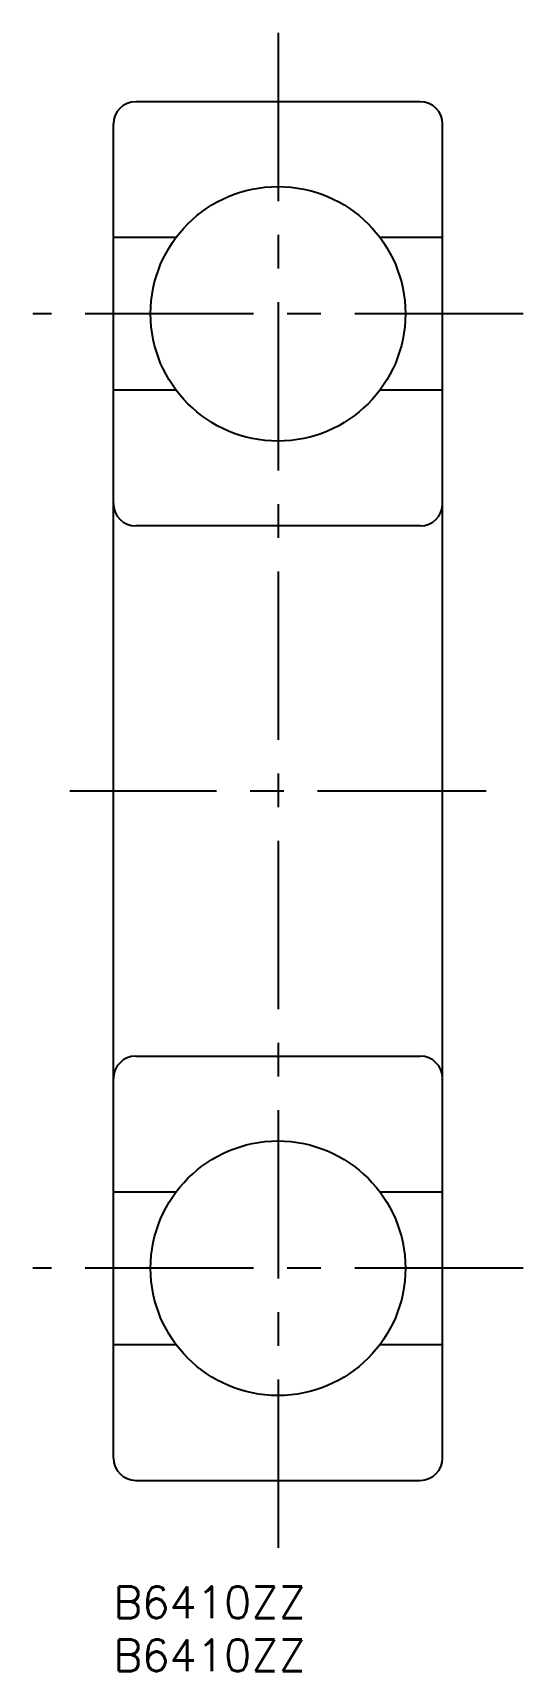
# Model space of a CAD drawing. Extents: x -8 to 39, y -8 to 147.
import ezdxf

# ---------------------------------------------------------------- set-up
doc = ezdxf.new("R2010")
doc.units = 0
doc.header["$LTSCALE"] = 0.5
doc.linetypes.add('CENTER', pattern=[50.8, 31.75, -6.35, 6.35, -6.35])
for name, color, linetype in [('MSM_CENTER', 1, 'CENTER'), ('MSM_CONTINUOUS', 7, 'CONTINUOUS'), ('MSM_PART_NUMBER', 7, 'CONTINUOUS')]:
    doc.layers.add(name, color=color, linetype=linetype)
doc.styles.get("Standard").update_dxf_attribs({"font": 'txt.shx', "height": 3, "bigfont": 'bigfont.shx'})

msp = doc.modelspace()

# ---------------------------------------------------------------- linework, layer by layer
at = {"layer": 'MSM_CENTER'}
for p, q in [((15.5, 146.5), (15.5, 3.5)), ((38.6, 120), (-7.6, 120)), ((35.11, 75), (-4.11, 75)), ((38.6, 30), (-7.6, 30))]:
    msp.add_line(p, q, dxfattribs=at)
at = {"layer": 'MSM_CONTINUOUS'}
for p, q in [((28.9, 140), (2.1, 140)), ((0, 12.1), (0, 137.9)), ((31, 12.1), (31, 137.9)), ((5.9, 127.2), (0, 127.2)), ((31, 127.2), (25.1, 127.2)), ((5.9, 112.8), (0, 112.8)), ((31, 112.8), (25.1, 112.8)), ((28.9, 100), (2.1, 100)), ((2.1, 50), (28.9, 50)), ((0, 37.2), (5.9, 37.2)), ((25.1, 37.2), (31, 37.2)), ((0, 22.8), (5.9, 22.8)), ((25.1, 22.8), (31, 22.8)), ((2.1, 10), (28.9, 10))]:
    msp.add_line(p, q, dxfattribs=at)
for centre in [(15.5, 120), (15.5, 30)]:
    msp.add_circle(centre, 12, dxfattribs=at)
for centre, start, end in [((2.1, 137.9), 90, 180), ((28.9, 137.9), 0, 90), ((2.1, 102.1), 180, 270), ((28.9, 102.1), 270, 0), ((2.1, 47.9), 90, 180), ((28.9, 47.9), 0, 90), ((2.1, 12.1), 180, 270), ((28.9, 12.1), 270, 0)]:
    msp.add_arc(centre, 2.1, start, end, dxfattribs=at)

# ---------------------------------------------------------------- texts
at = {"layer": 'MSM_PART_NUMBER'}
for p in [(0, -3), (0, -8)]:
    msp.add_text('B6410ZZ', height=3, dxfattribs=at).set_placement(p)

doc.saveas('drawing.dxf')
